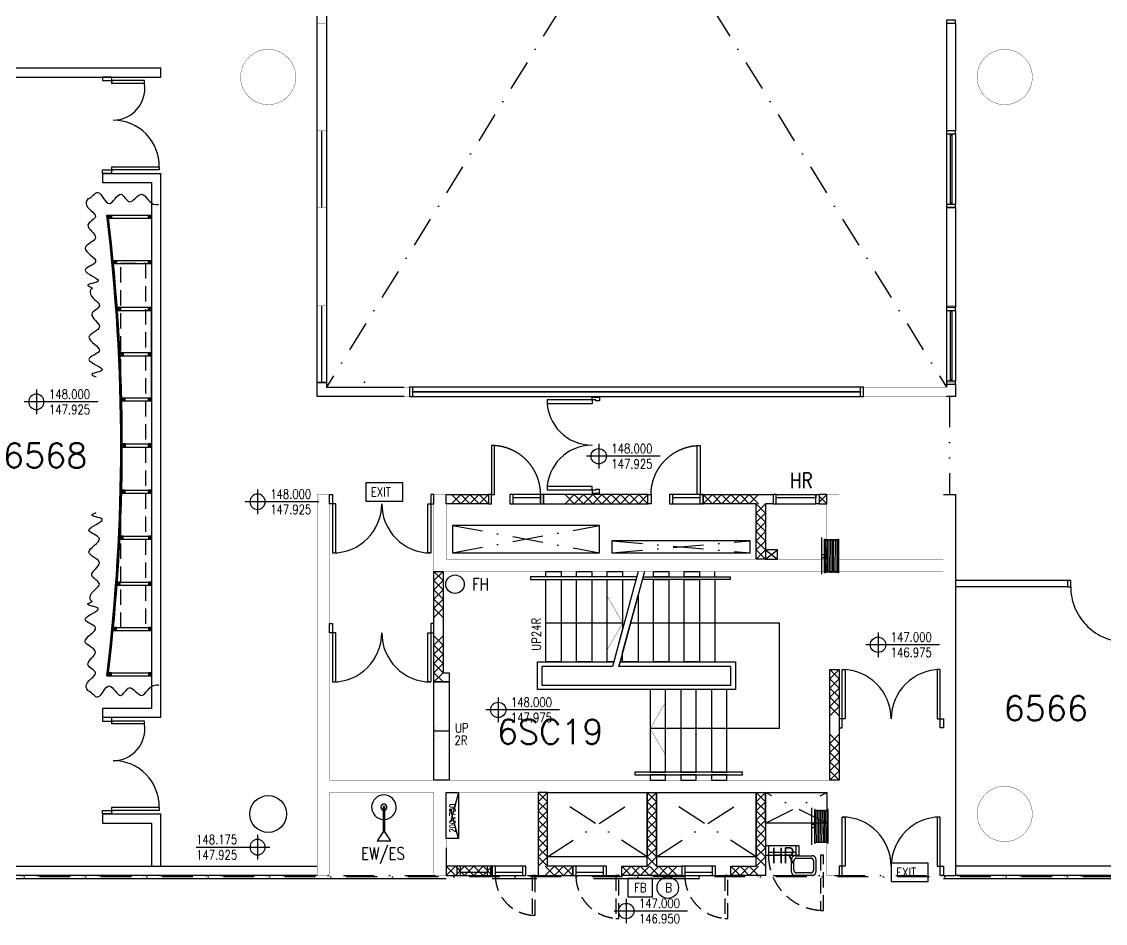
# Model space of a CAD drawing. Header units: millimetres. Extents: x -68474 to 336700, y -113450 to 53663.
# Drawn here: x 169983 to 187639, y -18980 to -4299 of the extents above; entities that cross this region are included whole.
import ezdxf

# ---------------------------------------------------------------- set-up
doc = ezdxf.new("R2010")
doc.units = ezdxf.units.MM
doc.header["$LTSCALE"] = 1000
for name, pattern in [('S3148a$0$DASHDOT', [1, 0.5, -0.25, 0, -0.25]), ('S3148a$0$DIVIDE', [1.25, 0.5, -0.25, 0, -0.25, 0, -0.25]), ('S3148a$0$HIDDEN', [0.375, 0.25, -0.125]), ('s5147a$0$DASHDOT', [1, 0.5, -0.25, 0, -0.25])]:
    doc.linetypes.add(name, pattern=pattern)
for name, color, linetype in [('S3148a$0$-3', 7, 'Continuous'), ('S3148a$0$-4', 7, 'Continuous'), ('S3148a$0$-5', 7, 'Continuous'), ('S3148a$0$-6', 7, 'Continuous'), ('S3148a$0$-8', 1, 'Continuous'), ('S3148a$0$11', 14, 'Continuous'), ('S3148a$0$20', 7, 'Continuous'), ('S3148a$0$22', 7, 'Continuous'), ('S3148a$0$23', 7, 'Continuous'), ('S3148a$0$25', 7, 'Continuous'), ('S3148a$0$30', 14, 'Continuous'), ('S3148a$0$35', 7, 'Continuous'), ('S3148a$0$49', 7, 'Continuous'), ('S3148a$0$56', 7, 'Continuous'), ('S3148a$0$6', 7, 'Continuous'), ('S3148a$0$7', 7, 'Continuous'), ('S3148a$0$cur3', 3, 'Continuous'), ('S3148a$0$D-DOOR', 7, 'Continuous'), ('S3148a$0$L3', 3, 'Continuous'), ('S3148a$0$ROOM-NO', 4, 'Continuous'), ('s5147a$0$25', 7, 'Continuous'), ('s5147a$0$9', 7, 'Continuous')]:
    doc.layers.add(name, color=color, linetype=linetype)
doc.styles.add('S3148a$0$STANDARD', font='SIMPLEX')

# ---------------------------------------------------------------- blocks, each defined once
blk = doc.blocks.new('S3148a$0$ARROW')
at = {"layer": 'S3148a$0$7', "color": 3, "linetype": 'Continuous', "const_width": 0.005}
blk.add_lwpolyline([(-0.433, 0.25), (0, 0), (0.433, 0.25)], dxfattribs=at)
blk = doc.blocks.new('S3148a$0$D1700B')
at = {"layer": 'S3148a$0$30', "color": 14, "linetype": 'Continuous'}
for points in [[(0, 0), (0.05, 0), (0.05, 0.95), (0.1, 0.95), (0.1, 0.15), (0, 0.15), (0, 0)], [(1.7, 0), (1.65, 0), (1.65, 0.95), (1.6, 0.95), (1.6, 0.15), (1.7, 0.15), (1.7, 0)]]:
    blk.add_lwpolyline(points, dxfattribs=at)
for centre, start, end in [((0.05, 0.15), 0, 90), ((1.650003, 0.15), 90, 180)]:
    blk.add_arc(centre, 0.800001, start, end, dxfattribs=at)
blk = doc.blocks.new('S3148a$0$CHAT15')
at = {"layer": 'S3148a$0$22', "color": 14, "linetype": 'Continuous'}
for points in [[(0, 0), (0.15, 0.15), (0.3, 0), (0.45, 0.15), (0.6, 0), (0.75, 0.15)], [(0, 0.15), (0.15, 0), (0.3, 0.15), (0.45, 0), (0.6, 0.15), (0.75, 0)]]:
    blk.add_lwpolyline(points, dxfattribs=at)
blk = doc.blocks.new('S3148a$0$HR')
at = {"layer": 'S3148a$0$56', "color": 1, "linetype": 'S3148a$0$HIDDEN'}
for p, q in [((-0.3, 0), (0.3, 0)), ((0.249, -0.0595), (-0.2491, -0.0671)), ((0.249, -0.0863), (-0.2491, -0.0939)), ((0.249, -0.1131), (-0.2491, -0.1207)), ((0.249, -0.1399), (-0.2491, -0.1475)), ((0.249, -0.1667), (-0.2491, -0.1743)), ((-0.2491, -0.201), (0.249, -0.1934)), ((0.249, -0.2202), (-0.2491, -0.2278)), ((0.249, -0.247), (-0.2491, -0.2546))]:
    blk.add_line(p, q, dxfattribs=at)
for points in [[(-0.275, -0.0575), (-0.275, -0.045), (0.275, -0.045), (0.275, -0.0575)], [(0.02, -0.0001), (0.02, -0.045), (-0.03, -0.045), (-0.03, -0.0001)], [(0.275, -0.2575), (0.275, -0.27), (-0.275, -0.27), (-0.275, -0.2575)]]:
    blk.add_lwpolyline(points, close=True, dxfattribs=at)
for centre, start, end in [((-0.2491, -0.08055), 89.999978, 269.999972), ((-0.2491, -0.107336), 89.999978, 269.999972), ((-0.2491, -0.134122), 89.999978, 269.999972), ((-0.2491, -0.160907), 89.999978, 269.999972), ((-0.2491, -0.187693), 89.999978, 269.999972), ((0.249, -0.07295), 270.000028, 90.000022), ((0.249, -0.099736), 270.000028, 90.000022), ((0.249, -0.126522), 270.000028, 90.000022), ((0.249, -0.153307), 270.000028, 90.000022), ((0.249, -0.180093), 270.000028, 90.000022), ((-0.2491, -0.214479), 89.999978, 269.999972), ((-0.2491, -0.241265), 89.999978, 269.999972), ((0.249, -0.206879), 270.000028, 90.000022), ((0.249, -0.233665), 270.000028, 90.000022)]:
    blk.add_arc(centre, 0.013393, start, end, dxfattribs=at)
blk = doc.blocks.new('S3148a$0$CSINK')
at = {"layer": 'S3148a$0$49', "linetype": 'S3148a$0$HIDDEN'}
for p, q in [((0, 0.075), (0, 0.325)), ((0.05, 0.1063), (0.05, 0.2938)), ((0.075, 0.4), (0.425, 0.4)), ((0.11, 0.35), (0.39, 0.35)), ((0.45, 0.2938), (0.45, 0.1063)), ((0.5, 0.325), (0.5, 0.075)), ((0.425, 0), (0.075, 0)), ((0.39, 0.05), (0.11, 0.05))]:
    blk.add_line(p, q, dxfattribs=at)
for points in [[(0.11, 0.350001, 0.03065), (0.102177, 0.34952, 0.030839), (0.094471, 0.348085, 0.030964), (0.08706, 0.345726, 0.031496), (0.08, 0.342465, 0.031724), (0.0735, 0.338394, 0.032492), (0.067574, 0.333526, 0.032773), (0.06242, 0.328016, 0.033593), (0.058039, 0.321876, 0.033855), (0.054579, 0.315297, 0.034491), (0.052045, 0.30831, 0.03465), (0.050517, 0.301101, 0.034891), (0.05, 0.293751)], [(0.450002, 0.293751, 0.034891), (0.449485, 0.301101, 0.03465), (0.447957, 0.30831, 0.034491), (0.445423, 0.315297, 0.033855), (0.441963, 0.321876, 0.033593), (0.437582, 0.328016, 0.032773), (0.432428, 0.333526, 0.032492), (0.426502, 0.338394, 0.031724), (0.420002, 0.342465, 0.031496), (0.412942, 0.345726, 0.030964), (0.405531, 0.348085, 0.030839), (0.397825, 0.34952, 0.03065), (0.390002, 0.350001)], [(0.05, 0.10625, 0.034891), (0.050517, 0.0989, 0.03465), (0.052045, 0.091692, 0.034491), (0.054579, 0.084705, 0.033855), (0.058039, 0.078125, 0.033593), (0.06242, 0.071985, 0.032773), (0.067574, 0.066476, 0.032492), (0.0735, 0.061608, 0.031724), (0.08, 0.057536, 0.031496), (0.08706, 0.054276, 0.030964), (0.094471, 0.051917, 0.030839), (0.102177, 0.050482, 0.03065), (0.11, 0.05)], [(0.390002, 0.05, 0.03065), (0.397825, 0.050482, 0.030839), (0.405531, 0.051917, 0.030964), (0.412942, 0.054276, 0.031496), (0.420002, 0.057536, 0.031724), (0.426502, 0.061608, 0.032492), (0.432428, 0.066476, 0.032773), (0.437582, 0.071985, 0.033593), (0.441963, 0.078125, 0.033855), (0.445423, 0.084705, 0.034491), (0.447957, 0.091692, 0.03465), (0.449485, 0.0989, 0.034891), (0.450002, 0.10625)]]:
    blk.add_lwpolyline(points, format="xyb", dxfattribs=at)
for centre, start, end in [((0.075, 0.325001), 90, 180), ((0.425002, 0.325001), 0, 90), ((0.075, 0.075), 180, 270), ((0.425002, 0.075), 270, 0)]:
    blk.add_arc(centre, 0.075, start, end, dxfattribs=at)
blk = doc.blocks.new('S3148a$0$LEVEL')
at = {"layer": 'S3148a$0$35', "color": 2, "linetype": 'Continuous'}
for p, q in [((0, 0.2), (0, -0.2)), ((1, 0), (-0.2, 0))]:
    blk.add_line(p, q, dxfattribs=at)
blk.add_circle((0, 0), 0.125, dxfattribs=at)
at = {"layer": 'S3148a$0$35', "color": 2, "linetype": 'Continuous', "style": 'S3148a$0$STANDARD', "width": 0.8}
for tag, p in [('TAG2', (0.2063, 0.05)), ('TAG1', (0.2063, -0.2))]:
    blk.add_attdef(tag, p, '', height=0.15, dxfattribs=at)
blk = doc.blocks.new('S3148a$0$AP')
at = {"layer": 'S3148a$0$30', "color": 14, "linetype": 'Continuous'}
blk.add_line((0.05, 0.05), (0.5, 0.05), dxfattribs=at)
for points in [[(0, 0), (0.55, 0), (0.55, 0.15), (0, 0.15)], [(0.05, 0), (0.5, 0), (0.5, 0.15), (0.05, 0.15)]]:
    blk.add_lwpolyline(points, close=True, dxfattribs=at)
blk = doc.blocks.new('S3148a$0$H1200')
at = {"layer": 'S3148a$0$22', "color": 14, "linetype": 'Continuous'}
for points in [[(0, 0), (0.15, 0.15), (0.3, 0), (0.45, 0.15), (0.6, 0), (0.75, 0.15), (0.9, 0), (1.05, 0.15), (1.2, 0)], [(0, 0.15), (0.15, 0), (0.3, 0.15), (0.45, 0), (0.6, 0.15), (0.75, 0), (0.9, 0.15), (1.05, 0), (1.2, 0.15)]]:
    blk.add_lwpolyline(points, dxfattribs=at)
blk = doc.blocks.new('S3148a$0$H900')
at = {"layer": 'S3148a$0$22', "color": 1, "linetype": 'Continuous'}
for points in [[(0, 0), (0.15, 0.15), (0.3, 0), (0.45, 0.15), (0.6, 0), (0.75, 0.15), (0.9, 0)], [(0, 0.15), (0.15, 0), (0.3, 0.15), (0.45, 0), (0.6, 0.15), (0.75, 0), (0.9, 0.15)]]:
    blk.add_lwpolyline(points, dxfattribs=at)
blk = doc.blocks.new('S3148a$0$H750')
at = {"layer": 'S3148a$0$22', "color": 1, "linetype": 'Continuous'}
for points in [[(0, 0.15), (0.15, 0), (0.3, 0.15), (0.45, 0), (0.6, 0.15), (0.75, 0)], [(0, 0), (0.15, 0.15), (0.3, 0), (0.45, 0.15), (0.6, 0), (0.75, 0.15)]]:
    blk.add_lwpolyline(points, dxfattribs=at)
blk = doc.blocks.new('S3148a$0$H450')
at = {"layer": 'S3148a$0$22', "color": 1, "linetype": 'Continuous'}
for points in [[(0, 0.15), (0.15, 0), (0.3, 0.15), (0.45, 0)], [(0, 0), (0.15, 0.15), (0.3, 0), (0.45, 0.15)]]:
    blk.add_lwpolyline(points, dxfattribs=at)
blk = doc.blocks.new('S3148a$0$H600')
at = {"layer": 'S3148a$0$22', "color": 14, "linetype": 'Continuous'}
for points in [[(0, 0), (0.15, 0.15), (0.3, 0), (0.45, 0.15), (0.6, 0)], [(0, 0.15), (0.15, 0), (0.3, 0.15), (0.45, 0), (0.6, 0.15)]]:
    blk.add_lwpolyline(points, dxfattribs=at)
blk = doc.blocks.new('S3148a$0$D900B')
at = {"layer": 'S3148a$0$30', "linetype": 'S3148a$0$HIDDEN'}
for points in [[(0.05, 0.15), (0.1, 0.15), (0.1, 0.95), (0.05, 0.95)], [(0, 0), (0.05, 0), (0.05, 0.15), (0, 0.15)], [(0.85, 0), (0.9, 0), (0.9, 0.15), (0.85, 0.15)]]:
    blk.add_lwpolyline(points, close=True, dxfattribs=at)
blk.add_arc((0.05, 0.15), 0.8, 0, 90, dxfattribs=at)
blk = doc.blocks.new('S3148a$0$H1350')
at = {"layer": 'S3148a$0$22', "color": 1, "linetype": 'Continuous'}
for points in [[(0, 0), (0.15, 0.15), (0.3, 0), (0.45, 0.15), (0.6, 0), (0.75, 0.15), (0.9, 0), (1.05, 0.15), (1.2, 0), (1.35, 0.15)], [(0, 0.15), (0.15, 0), (0.3, 0.15), (0.45, 0), (0.6, 0.15), (0.75, 0), (0.9, 0.15), (1.05, 0), (1.2, 0.15), (1.35, 0)]]:
    blk.add_lwpolyline(points, dxfattribs=at)
blk = doc.blocks.new('S3148a$0$FBB')
at = {"layer": 'S3148a$0$56', "color": 1, "linetype": 'Continuous'}
blk.add_lwpolyline([(0, 0), (0.4, 0), (0.4, 0.3), (0, 0.3)], close=True, dxfattribs=at)
blk.add_circle((0.649901, 0.1497), 0.175, dxfattribs=at)
at = {"layer": 'S3148a$0$56', "color": 1, "linetype": 'Continuous', "style": 'S3148a$0$STANDARD', "width": 0.8}
for s, p in [('FB', (0.1007, 0.0747)), ('B', (0.6102, 0.0747))]:
    blk.add_text(s, height=0.15, dxfattribs=at).set_placement(p)
blk = doc.blocks.new('S3148a$0$EW$ES')
at = {"layer": 'S3148a$0$56', "color": 10, "linetype": 'Continuous'}
blk.add_lwpolyline([(-0.0125, 0), (-0.0125, -0.4), (0.0125, -0.4), (0.0125, 0)], dxfattribs=at)
blk.add_lwpolyline([(-0.0125, -0.4), (-0.1125, -0.55), (0.1125, -0.55), (0.0125, -0.4)], close=True, dxfattribs=at)
for radius, start, end in [(0.2, 273.58332, 266.41668), (0.05, 284.47751, 255.52249), (0.0125, 0, 180)]:
    blk.add_arc((0, 0), radius, start, end, dxfattribs=at)
at = {"layer": 'S3148a$0$56', "color": 10, "linetype": 'Continuous', "style": 'S3148a$0$STANDARD', "width": 0.8}
blk.add_text('EW/ES', height=0.2, dxfattribs=at).set_placement((-0.371, -0.854))
blk = doc.blocks.new('S3148a$0$EXIT')
at = {"layer": 'S3148a$0$56', "color": 1, "linetype": 'Continuous'}
blk.add_lwpolyline([(0, 0), (0.6, 0), (0.6, 0.3), (0, 0.3)], close=True, dxfattribs=at)
at = {"layer": 'S3148a$0$56', "color": 1, "linetype": 'Continuous', "style": 'S3148a$0$STANDARD', "width": 0.8}
blk.add_text('EXIT', height=0.15, dxfattribs=at).set_placement((0.0816, 0.0747))
blk = doc.blocks.new('S3148a$0$D85')
at = {"layer": 'S3148a$0$6', "color": 7, "linetype": 'Continuous'}
for points in [[(-950, 100), (-900, 100), (-900, 1000), (-950, 1000)], [(-950, 100), (-1000, 100), (-1000, 0), (-950, 0)], [(0, 100), (-50, 100), (-50, 0), (0, 0)]]:
    blk.add_lwpolyline(points, close=True, dxfattribs=at)
blk.add_lwpolyline([(-50, 100, 0.047439), (-66, 269, 0.047417), (-114, 432, 0.047376), (-191, 583, 0.047322), (-296, 717, 0.047262), (-424, 829, 0.047206), (-571, 916, 0.04716), (-732, 973, 0.047132), (-900, 999, 0.047132)], format="xyb", dxfattribs=at)
blk = doc.blocks.new('S3148a$0$DR')
at = {"layer": 'S3148a$0$D-DOOR', "linetype": 'Continuous'}
for p, q in [((204165, -6054), (204015, -6054)), ((204015, -6054), (204015, -6113)), ((204015, -6113), (204191, -6113)), ((204165, -6054), (204165, -6113)), ((204165, -6113), (204165, -6158)), ((204676, -6158), (204165, -6158)), ((204699, -6113), (204191, -6113)), ((204699, -6158), (204191, -6158)), ((204015, -7565), (204191, -7565)), ((204015, -7624), (204015, -7565)), ((204165, -7520), (204165, -7624)), ((204941, -7520), (204165, -7520)), ((204941, -7565), (204191, -7565)), ((204165, -7624), (204015, -7624))]:
    blk.add_line(p, q, dxfattribs=at)
at = {"layer": 'S3148a$0$D-DOOR'}
for p, q in [((204699, -6158), (204699, -6113)), ((204941, -7520), (204941, -7565))]:
    blk.add_line(p, q, dxfattribs=at)
for centre, radius, start, end in [((204191, -6242), 514, 270, 9.3831), ((204191, -7506), 750, 358.9457, 90)]:
    blk.add_arc(centre, radius, start, end, dxfattribs=at)

msp = doc.modelspace()

# ---------------------------------------------------------------- linework, layer by layer
for p, q in [((176300.2, -10250), (176300.2, -10400)), ((176350.2, -10250), (176350.2, -10400)), ((176350.2, -10330), (176350.2, -10320))]:
    msp.add_line(p, q)
at = {"linetype": 'Continuous'}
for p, q in [((179277.5, -10458.9), (179277.5, -10413.9)), ((179277.5, -10413.9), (179397.5, -10413.9)), ((179397.5, -10413.9), (179397.5, -10473.9)), ((179277.5, -10458.9), (178542.5, -10458.9)), ((179277.5, -10518.9), (178542.5, -10518.9)), ((179337.5, -10458.9), (179277.5, -10458.9)), ((179277.5, -10458.9), (179277.5, -10518.9)), ((179337.5, -10473.9), (179337.5, -10458.9)), ((179397.5, -10473.9), (179337.5, -10473.9)), ((179277.5, -11868.9), (178542.5, -11868.9)), ((179277.5, -11928.9), (178542.5, -11928.9)), ((179277.5, -11928.9), (179277.5, -11868.9)), ((179337.5, -11928.9), (179277.5, -11928.9)), ((179277.5, -11928.9), (179277.5, -11973.9)), ((179277.5, -11973.9), (179397.5, -11973.9)), ((179397.5, -11913.9), (179337.5, -11913.9)), ((179337.5, -11913.9), (179337.5, -11928.9)), ((179397.5, -11973.9), (179397.5, -11913.9))]:
    msp.add_line(p, q, dxfattribs=at)
at = {"linetype": 'S3148a$0$DIVIDE'}
msp.add_line((185100, -10400), (185100, -12000), dxfattribs=at)
at = {"linetype": 'Continuous'}
for centre, start, end in [((179277.5, -10458.9), 180, 270), ((179277.5, -11928.9), 90, 180)]:
    msp.add_arc(centre, 735, start, end, dxfattribs=at)
msp.add_point((175571.2, -10166.9), dxfattribs=at)
at = {"layer": 'S3148a$0$-3', "linetype": 'Continuous'}
for p, q in [((185000, -12000), (185200, -12000)), ((185200, -12000), (185200, -18200)), ((185000, -18200), (185200, -18200))]:
    msp.add_line(p, q, dxfattribs=at)
at = {"layer": 'S3148a$0$-4', "linetype": 'Continuous'}
for p, q in [((185050, -4325), (185200, -4325)), ((185050, -4325), (185050, -6075)), ((185200, -4325), (185200, -6075)), ((185200, -6075), (185050, -6075)), ((185200, -7325), (185050, -7325)), ((185050, -7325), (185050, -8950)), ((185200, -7325), (185200, -8950)), ((185050, -8950), (185200, -8950)), ((185050, -10200), (185200, -10200)), ((185050, -10200), (185050, -10250)), ((185200, -10200), (185200, -10400)), ((185200, -10400), (185050, -10400)), ((197925, -18050), (185200, -18050)), ((197925, -18200), (185200, -18200))]:
    msp.add_line(p, q, dxfattribs=at)
at = {"layer": 'S3148a$0$-5', "linetype": 'Continuous'}
for p, q in [((185050, -6125), (185050, -7275)), ((185112.5, -6125), (185112.5, -7275)), ((185137.5, -6145), (185112.5, -6145)), ((185137.5, -6125), (185137.5, -7275)), ((185200, -6125), (185200, -7275)), ((185137.5, -7255), (185112.5, -7255)), ((185050, -9000), (185050, -10150)), ((185112.5, -9000), (185112.5, -10150)), ((185137.5, -9000), (185137.5, -10150)), ((185200, -9000), (185200, -10150)), ((185137.5, -9020), (185112.5, -9020)), ((185137.5, -10130), (185112.5, -10130))]:
    msp.add_line(p, q, dxfattribs=at)
for points in [[(185200, -4325), (185200, -4275), (185050, -4275), (185050, -4325)], [(185200, -6125), (185200, -6075), (185050, -6075), (185050, -6125)], [(185200, -7325), (185200, -7275), (185050, -7275), (185050, -7325)], [(185200, -9000), (185200, -8950), (185050, -8950), (185050, -9000)], [(185200, -10200), (185200, -10150), (185050, -10150), (185050, -10200)]]:
    msp.add_lwpolyline(points, close=True, dxfattribs=at)
at = {"layer": 'S3148a$0$-8', "linetype": 'Continuous'}
for p, q in [((187025, -13400), (185200, -13400)), ((187025, -13400), (187025, -13500)), ((187025, -13500), (185200, -13500))]:
    msp.add_line(p, q, dxfattribs=at)
at = {"layer": 'S3148a$0$11', "linetype": 'S3148a$0$DASHDOT'}
for p, q in [((177000.1, -12949.9), (179400.1, -12499.9)), ((177000.1, -12499.9), (179400.1, -12949.9)), ((179600.1, -12949.9), (181850.1, -12749.9)), ((179600.1, -12749.9), (181850.1, -12949.9)), ((182100.1, -12899.9), (182300.1, -13049.9)), ((182100.1, -13049.9), (182300.1, -12899.9)), ((177100.1, -17599.9), (176900.1, -16849.9)), ((177100.1, -16849.9), (176900.1, -17599.9)), ((180175.1, -17899.9), (178550.1, -16849.9)), ((178550.1, -17899.9), (180175.1, -16849.9)), ((181950.1, -17899.9), (180325.1, -16849.9)), ((180325.1, -17899.9), (181950.1, -16849.9)), ((183100.1, -17349.9), (182100.1, -16849.9)), ((182100.1, -17349.9), (183100.1, -16849.9))]:
    msp.add_line(p, q, dxfattribs=at)
at = {"layer": 'S3148a$0$11', "linetype": 'Continuous', "const_width": 5}
msp.add_lwpolyline([(175000, -16649.8), (183300, -16649.8), (183300, -18199.8), (183100, -18199.8), (183100, -16849.8), (176900, -16849.8), (176900, -18199.8), (176700, -18199.8), (176700, -16849.8), (175000, -16849.8), (175000, -18199.8), (174800, -18199.8), (174800, -11999.8), (175000, -11999.8)], close=True, dxfattribs=at)
msp.add_lwpolyline([(185000, -13249.8), (176700.1, -13249.9), (176700.1, -11999.9), (176900.1, -11999.9), (176900.1, -13049.9), (183100.1, -13049.9), (183100.1, -11999.9), (183300.1, -11999.9), (183300, -13049.8), (185000, -13049.8)], dxfattribs=at)
at = {"layer": 'S3148a$0$11', "linetype": 'Continuous'}
for points in [[(176900, -11999.8), (177587.5, -11999.8), (177587.5, -12149.9), (176900, -12149.9)], [(178487.5, -12149.9), (180187.6, -12149.9), (180187.6, -11999.9), (178487.5, -11999.9)], [(182225.1, -11999.9), (182225.1, -12149.9), (182100.1, -12149.9), (182100.1, -13049.9), (181950.1, -13049.9), (181950.1, -12149.9), (181087.6, -12149.9), (181087.6, -11999.9)], [(183100.1, -11999.9), (182975.1, -11999.9), (182975.1, -12149.9), (183100.1, -12149.9)], [(177000.1, -12949.9), (179400.1, -12949.9), (179400.1, -12499.9), (177000.1, -12499.9)], [(179600.1, -12949.9), (181850.1, -12949.9), (181850.1, -12749.9), (179600.1, -12749.9)], [(182100.1, -13049.9), (182300.1, -13049.9), (182300.1, -12899.9), (182100.1, -12899.9)], [(176700.1, -13249.9), (176850.1, -13249.9), (176850.1, -14899.9), (176950.1, -14899.9), (176950.1, -15049.9), (176850.1, -15049.9), (176700.1, -15049.9)], [(183150.1, -14849.9), (183300.1, -14849.9), (183300.1, -16649.9), (183150.1, -16649.9)], [(176900.1, -16849.9), (177100.1, -16849.9), (177100.1, -17599.9), (176900.1, -17599.9)], [(178550.1, -18199.9), (178962.6, -18199.9), (178962.6, -18049.9), (178550.1, -18049.9), (178550.1, -16849.9), (178400.1, -16849.9), (178400.1, -18049.9), (178400.1, -18049.9), (178400.1, -18199.9), (178400.1, -18199.9)], [(178550.1, -16849.9), (180175.1, -16849.9), (180175.1, -17899.9), (178550.1, -17899.9)], [(180737.6, -18199.9), (179762.6, -18199.9), (179762.6, -18049.9), (180175.1, -18049.9), (180175.1, -18049.9), (180175.1, -16849.9), (180325.1, -16849.9), (180325.1, -18049.9), (180737.6, -18049.9)], [(180325.1, -16849.9), (181950.1, -16849.9), (181950.1, -17899.9), (180325.1, -17899.9)], [(181950.1, -18199.9), (181537.6, -18199.9), (181537.6, -18049.9), (181950.1, -18049.9), (181950.1, -16849.9), (182100.1, -16849.9), (182100.1, -18049.9), (182100.1, -18049.9), (182100.1, -18199.9), (182100.1, -18199.9)], [(182100.1, -16849.9), (183100.1, -16849.9), (183100.1, -17349.9), (182100.1, -17349.9)], [(176900.1, -18199.9), (177650.1, -18199.9), (177650.1, -18049.9), (176900.1, -18049.9)]]:
    msp.add_lwpolyline(points, close=True, dxfattribs=at)
at = {"layer": 'S3148a$0$20', "linetype": 'Continuous'}
for p, q in [((174799.7, -10249.9), (174799.7, -10174.9)), ((174799.7, -10174.9), (174950.2, -10174.9)), ((174950.2, -10174.9), (174800, -10174.9)), ((174950.2, -10174.9), (174950.2, -10249.9)), ((174799.7, -10400), (174799.7, -10249.9)), ((176207.8, -10400), (174799.7, -10400)), ((174950.2, -10249.9), (176207.8, -10249.9)), ((161225, -18049.9), (174799.6, -18050)), ((174799.6, -18200), (161225, -18200))]:
    msp.add_line(p, q, dxfattribs=at)
at = {"layer": 'S3148a$0$20', "linetype": 'Continuous', "const_width": 5}
for points in [[(174800, -6074.9), (174950, -6074.9), (174950, -4324.9), (174800, -4324.9)], [(185050.4, -6074.9), (185200.4, -6074.9), (185200.4, -4324.9), (185050.4, -4324.9)], [(174800.2, -8924.9), (174950.2, -8924.9), (174950, -7324.9), (174800, -7324.9)], [(185050, -8924.9), (185200, -8924.9), (185200.4, -7324.9), (185050.4, -7324.9)], [(176300.2, -10400), (174799.7, -10400), (174799.7, -10249.9), (174799.7, -10174.9), (174950.2, -10174.9), (174950.2, -10249.9), (176300.2, -10249.9)], [(183700, -10400), (185200.5, -10400), (185200.5, -10249.9), (185200.5, -10174.9), (185050, -10174.9), (185050, -10249.9), (183700, -10249.9)]]:
    msp.add_lwpolyline(points, close=True, dxfattribs=at)
msp.add_lwpolyline([(185000.1, -13049.8), (185000.1, -11999.9), (185200.1, -11999.9), (185200.1, -18050.1), (198775, -18050.1), (198775, -18199.9), (185000.1, -18199.9), (185000.1, -13249.8)], dxfattribs=at)
at = {"layer": 'S3148a$0$22'}
for p, q in [((168799.7, -5050), (172248.5, -5050)), ((172248.5, -5200), (172248.5, -5050)), ((162450, -5200), (172248.5, -5200)), ((171298.5, -6769.4), (171298.5, -6919.4)), ((171298.5, -6769.4), (172248.5, -6769.4)), ((172248.5, -15630), (172248.5, -6769.4)), ((171298.5, -6919.4), (172098.5, -6919.4)), ((172098.5, -6919.4), (172098.5, -15480)), ((171298.5, -15480), (171298.5, -15630)), ((172098.5, -15480), (171298.5, -15480)), ((172248.5, -15630), (171298.5, -15630)), ((171298.5, -17200), (171298.5, -17350)), ((171298.5, -17200), (172248.5, -17200)), ((172248.5, -18050), (172248.5, -17200)), ((172248.5, -17350), (172248.5, -17200)), ((171298.5, -17350), (172098.5, -17350)), ((172098.5, -17350), (172098.5, -18050))]:
    msp.add_line(p, q, dxfattribs=at)
at = {"layer": 'S3148a$0$22', "linetype": 'Continuous'}
for p, q in [((182975.1, -12124.9), (183100.1, -11999.9)), ((183100.1, -12149.9), (182975.1, -12024.9))]:
    msp.add_line(p, q, dxfattribs=at)
at = {"layer": 'S3148a$0$23', "linetype": 'S3148a$0$DASHDOT'}
for p, q in [((174950.1, 6100.1), (185050, -10249.9)), ((185051.1, 6100.1), (174950.2, -10249.9))]:
    msp.add_line(p, q, dxfattribs=at)
at = {"layer": 'S3148a$0$23', "linetype": 'Continuous'}
for p, q in [((183700, -10250), (176300.2, -10250)), ((176300.2, -10400), (183700, -10400)), ((183650, -10250), (176350.2, -10250)), ((176350.2, -10320), (183650, -10320)), ((183650, -10330), (176350.2, -10330)), ((176350.2, -10400), (183650, -10400)), ((183650, -10400), (183650, -10250)), ((183650, -10320), (183650, -10330)), ((183700, -10400), (183700, -10250))]:
    msp.add_line(p, q, dxfattribs=at)
at = {"layer": 'S3148a$0$25', "linetype": 'Continuous'}
for p, q in [((180025.1, -13249.9), (179609.8, -14799.9)), ((180128.5, -13249.9), (179713.2, -14799.9)), ((181275.1, -13339.9), (181275.1, -13249.9)), ((181275.1, -13379.9), (181275.1, -14724.9)), ((178525.1, -14090), (179775.1, -14089.9)), ((176950.1, -15849.9), (176700.1, -15849.9))]:
    msp.add_line(p, q, dxfattribs=at)
for points in [[(180001, -13339.9), (178275.1, -13339.9), (178275.1, -13379.9), (179990.3, -13379.9)], [(180104.4, -13339.9), (181525.1, -13339.9), (181525.1, -13379.9), (180093.7, -13379.9)], [(179903.4, -14089.9), (182325, -14089.7), (182325, -15809.6), (180225.1, -15810)]]:
    msp.add_lwpolyline(points, dxfattribs=at)
for points in [[(178525.1, -13249.9), (178775.1, -13249.9), (178775.1, -13339.9), (178525.1, -13339.9)], [(178525.1, -13379.9), (178775.1, -13379.9), (178775.1, -14724.9), (178525.1, -14724.9)], [(179025.1, -13249.9), (179275.1, -13249.9), (179275.1, -13339.9), (179025.1, -13339.9)], [(179025.1, -13379.9), (179275.1, -13379.9), (179275.1, -14724.9), (179025.1, -14724.9)], [(179525.1, -13249.9), (179775.1, -13249.9), (179775.1, -13339.9), (179525.1, -13339.9)], [(179525.1, -14724.9), (179525.1, -13379.9), (179775.1, -13379.9), (179775.1, -14183), (179629.9, -14724.9)], [(180275.1, -13249.9), (180525.1, -13249.9), (180525.1, -13339.9), (180275.1, -13339.9)], [(180275.1, -13379.9), (180525.1, -13379.9), (180525.1, -14724.9), (180275.1, -14724.9)], [(180775.1, -13249.9), (181025.1, -13249.9), (181025.1, -13339.9), (180775.1, -13339.9)], [(180775.1, -13379.9), (181025.1, -13379.9), (181025.1, -14724.9), (180775.1, -14724.9)], [(180025.1, -13635.8), (180025.1, -14724.9), (179775.1, -14724.9), (179775.1, -14568.9)], [(179609.8, -14799.9), (178460.1, -14799.9), (178460.1, -15099.9), (181540.1, -15099.9), (181540.1, -14799.9), (179713.2, -14799.9), (179733.3, -14724.9), (181615.1, -14724.9), (181615.1, -15174.9), (178385.1, -15174.9), (178385.1, -14724.9), (179629.9, -14724.9)], [(176700.1, -15049.9), (176950.1, -15049.9), (176950.1, -16649.9), (176700.1, -16649.9)], [(180225.1, -16519.9), (180475.1, -16519.9), (180475.1, -15174.9), (180225.1, -15174.9)], [(180725.1, -16519.9), (180975.1, -16519.9), (180975.1, -15174.9), (180725.1, -15174.9)], [(181225.1, -16519.9), (181475.1, -16519.9), (181475.1, -15174.9), (181225.1, -15174.9)], [(179975.1, -16559.9), (181725.1, -16559.9), (181725.1, -16519.9), (179975.1, -16519.9)], [(180225.1, -16649.9), (180475.1, -16649.9), (180475.1, -16559.9), (180225.1, -16559.9)], [(180725.1, -16649.9), (180975.1, -16649.9), (180975.1, -16559.9), (180725.1, -16559.9)], [(181225.1, -16649.9), (181475.1, -16649.9), (181475.1, -16559.9), (181225.1, -16559.9)]]:
    msp.add_lwpolyline(points, close=True, dxfattribs=at)
at = {"layer": 'S3148a$0$30'}
for p, q in [((174875, -7324.9), (174875, -6074.9)), ((174875.1, -10174.9), (174875.2, -8924.9))]:
    msp.add_line(p, q, dxfattribs=at)
at = {"layer": 'S3148a$0$30', "linetype": 'Continuous'}
msp.add_line((176900.1, -17749.9), (176900.1, -18199.9), dxfattribs=at)
msp.add_lwpolyline([(174800, -3074.9), (174950.2, -3074.9), (174950.2, -10174.9), (174800, -10174.9)], close=True, dxfattribs=at)
msp.add_lwpolyline([(174800, -3074.9), (174950.2, -3074.9), (174950.2, -10174.9), (174800, -10174.9)], close=True, dxfattribs=at)
at = {"layer": 'S3148a$0$30', "linetype": 'S3148a$0$HIDDEN'}
for points in [[(183050.1, -17869.9), (183000.1, -17869.9), (183000.1, -18769.9), (183050.1, -18769.9)], [(178350.1, -18849.9), (178350.1, -18199.9), (178300.1, -18199.9), (178300.1, -18849.9)], [(179712.6, -18899.9), (179712.6, -18199.9), (179662.6, -18199.9), (179662.6, -18899.9)], [(181487.6, -18899.9), (181487.6, -18199.9), (181437.6, -18199.9), (181437.6, -18899.9)]]:
    msp.add_lwpolyline(points, close=True, dxfattribs=at)
for centre, radius in [((183050.1, -17869.9), 900), ((178350.1, -18199.9), 650), ((179712.6, -18199.9), 700), ((181487.6, -18199.9), 700)]:
    msp.add_arc(centre, radius, 180, 270, dxfattribs=at)
at = {"layer": 'S3148a$0$35', "linetype": 'Continuous'}
for p, q in [((170222.2, -10289.3), (170222.2, -10689.3)), ((171222.2, -10489.3), (170022.2, -10489.3)), ((173826.2, -11916.3), (173826.2, -12316.3)), ((174826.2, -12116.3), (173626.2, -12116.3))]:
    msp.add_line(p, q, dxfattribs=at)
at = {"layer": 'S3148a$0$35', "linetype": 'Continuous', "extrusion": (0, 0, -1)}
for centre in [(170222.2, -10489.3), (173826.2, -12116.3)]:
    msp.add_ellipse(centre, major_axis=(88.4, 88.4), ratio=1, dxfattribs=at)
at = {"layer": 'S3148a$0$56', "linetype": 'Continuous'}
for p, q in [((175592.3, -11806.4), (175592.3, -12106.4)), ((176192.3, -11806.4), (175592.3, -11806.4)), ((176192.3, -12106.4), (176192.3, -11806.4)), ((175592.3, -12106.4), (176192.3, -12106.4)), ((182275.1, -12149.9), (182925.1, -12149.9))]:
    msp.add_line(p, q, dxfattribs=at)
for points in [[(182225.1, -12149.9), (182275.1, -12149.9), (182275.1, -11999.9), (182225.1, -11999.9)], [(182275.1, -11999.9), (182925.1, -11999.9), (182925.1, -12049.9), (182275.1, -12049.9)], [(182975.1, -12149.9), (182925.1, -12149.9), (182925.1, -11999.9), (182975.1, -11999.9)]]:
    msp.add_lwpolyline(points, close=True, dxfattribs=at)
msp.add_circle((177043.6, -13458.5), 150, dxfattribs=at)
at = {"layer": 'S3148a$0$6', "linetype": 'Continuous', "const_width": 5}
for points in [[(174450, -5200, 1), (173550, -5200, 1)], [(174450, -5200, 1), (173550, -5200, 1)], [(186450, -5200, 1), (185550, -5200, 1)], [(186450, -17200, 1), (185550, -17200, 1)]]:
    msp.add_lwpolyline(points, format="xyb", close=True, dxfattribs=at)
at = {"layer": 'S3148a$0$6'}
msp.add_circle((174000, -17200), 300, dxfattribs=at)
at = {"layer": 'S3148a$0$cur3'}
for points, knots in [([(171068.4, -7179.3), (171047.8, -7196.8), (170983.3, -7324.3), (171317.6, -7464.2), (170936.8, -7610.7), (171336.5, -7831.4), (170838.1, -7979.2), (171363.1, -8212.6), (170822.9, -8345.2), (171432.6, -8531.7), (170984.6, -8575.6), (171100.5, -8619.2), (171132.3, -8631.2)], [1392.5925594, 1392.5925594, 1392.5925594, 1392.5925594, 1485.884214, 1799.5383734, 2041.8541428, 2350.7843815, 2663.931735, 3024.1170025, 3309.663456, 3665.3152487, 3918.4754058, 4014.2408851, 4014.2408851, 4014.2408851, 4014.2408851]), ([(171068.4, -7179.3), (171122.8, -7174.6), (171232.2, -6950.3), (171404.7, -7422.5), (171591.9, -6975), (171738.4, -7355.8), (171959.1, -6956), (172059.2, -7293.8), (172211.2, -7275.4), (172220.1, -7271)], [895.4534846, 895.4534846, 895.4534846, 895.4534846, 1172.893539, 1485.884214, 1799.5383734, 2041.8541428, 2350.7843815, 2663.931735, 2707.5237283, 2707.5237283, 2707.5237283, 2707.5237283]), ([(171132.3, -8631.2), (171111.8, -8648.8), (171047.2, -8776.3), (171381.5, -8916.2), (171000.7, -9062.6), (171400.5, -9283.3), (170902.1, -9431.1), (171427, -9664.5), (170886.8, -9797.1), (171496.6, -9983.6), (171048.5, -10027.5), (171164.4, -10071.2), (171196.3, -10083.1)], [1392.5925594, 1392.5925594, 1392.5925594, 1392.5925594, 1485.884214, 1799.5383734, 2041.8541428, 2350.7843815, 2663.931735, 3024.1170025, 3309.663456, 3665.3152487, 3918.4754058, 4014.2408851, 4014.2408851, 4014.2408851, 4014.2408851]), ([(171132.3, -13744.2), (171111.8, -13726.6), (171047.2, -13599.1), (171381.5, -13459.2), (171000.7, -13312.8), (171400.5, -13092), (170902.1, -12944.3), (171427, -12710.9), (170886.8, -12578.3), (171496.6, -12391.8), (171048.5, -12347.8), (171164.4, -12304.2), (171196.3, -12292.2)], [1392.5925594, 1392.5925594, 1392.5925594, 1392.5925594, 1485.884214, 1799.5383734, 2041.8541428, 2350.7843815, 2663.931735, 3024.1170025, 3309.663456, 3665.3152487, 3918.4754058, 4014.2408851, 4014.2408851, 4014.2408851, 4014.2408851]), ([(171068.4, -15196.1), (171047.8, -15178.6), (170983.3, -15051), (171317.6, -14911.1), (170936.8, -14764.7), (171336.5, -14544), (170838.1, -14396.2), (171363.1, -14162.8), (170822.9, -14030.2), (171432.6, -13843.7), (170984.6, -13799.8), (171100.5, -13756.1), (171132.3, -13744.2)], [1392.5925594, 1392.5925594, 1392.5925594, 1392.5925594, 1485.884214, 1799.5383734, 2041.8541428, 2350.7843815, 2663.931735, 3024.1170025, 3309.663456, 3665.3152487, 3918.4754058, 4014.2408851, 4014.2408851, 4014.2408851, 4014.2408851]), ([(171068.4, -15196.1), (171122.8, -15200.8), (171232.2, -15425.1), (171404.7, -14952.9), (171591.9, -15400.4), (171738.4, -15019.6), (171959.1, -15419.3), (172059.2, -15081.6), (172211.2, -15099.9), (172220.1, -15104.4)], [895.4534846, 895.4534846, 895.4534846, 895.4534846, 1172.893539, 1485.884214, 1799.5383734, 2041.8541428, 2350.7843815, 2663.931735, 2707.5237283, 2707.5237283, 2707.5237283, 2707.5237283])]:
    msp.add_open_spline(points, degree=3, knots=knots, dxfattribs=at)
at = {"layer": 'S3148a$0$L3'}
for p, q in [((171368.5, -7449.4), (172098.5, -7449.4)), ((171392.8, -7499.4), (172098.5, -7499.4)), ((171398.9, -7449.4), (171448.9, -7499.4)), ((171448.9, -7449.4), (171398.9, -7499.4)), ((172048.5, -7449.4), (172098.5, -7499.4)), ((172098.5, -7449.4), (172048.5, -7499.4)), ((171479.3, -8186.9), (171529.3, -8236.9)), ((171529.3, -8186.9), (171479.3, -8236.9)), ((171479.3, -8236.9), (172098.5, -8236.9)), ((171505.1, -8186.9), (172098.5, -8186.9)), ((172048.5, -8186.9), (172098.5, -8236.9)), ((172098.5, -8186.9), (172048.5, -8236.9)), ((171540, -8950), (172098.5, -8950)), ((171543.7, -8950), (171593.7, -9000)), ((171593.7, -8950), (171543.7, -9000)), ((171543.7, -9000), (172098.5, -9000)), ((172048.5, -8950), (172098.5, -9000)), ((172098.5, -8950), (172048.5, -9000)), ((172098.5, -10425), (172098.5, -9000)), ((171587.7, -9687.5), (171637.7, -9737.5)), ((171637.7, -9687.5), (171587.7, -9737.5)), ((171613.5, -9687.5), (172098.5, -9687.5)), ((172048.5, -9687.5), (172098.5, -9737.5)), ((172098.5, -9687.5), (172048.5, -9737.5)), ((171587.7, -9737.5), (172098.5, -9737.5)), ((171612.8, -10425), (171662.8, -10475)), ((171662.8, -10425), (171612.8, -10475)), ((171614, -10475), (172098.5, -10475)), ((171638.6, -10425), (172098.5, -10425)), ((172048.5, -10425), (172098.5, -10475)), ((172098.5, -10425), (172048.5, -10475)), ((171622.5, -11174.7), (172098.5, -11174.7)), ((171622.5, -11224.7), (171672.5, -11174.7)), ((171672.5, -11224.7), (171622.5, -11174.7)), ((171648.4, -11224.7), (172098.5, -11224.7)), ((172048.5, -11224.7), (172098.5, -11174.7)), ((172098.5, -11224.7), (172048.5, -11174.7)), ((172048.5, -11175), (172098.5, -11225)), ((172098.5, -11175), (172048.5, -11225)), ((171612.8, -11975), (172098.5, -11975)), ((171613.4, -11975), (171663.4, -11925)), ((171663.4, -11975), (171613.4, -11925)), ((171613.4, -11925), (171663.4, -11975)), ((171663.4, -11925), (171613.4, -11975)), ((171614, -11925), (172098.5, -11925)), ((171639.2, -11925), (172098.5, -11925)), ((171639.2, -11975), (172098.5, -11975)), ((172048.5, -11975), (172098.5, -11925)), ((172098.5, -11975), (172048.5, -11925)), ((172048.5, -11925), (172098.5, -11975)), ((172098.5, -11925), (172048.5, -11975)), ((171579.8, -12675), (172098.5, -12675)), ((171585.9, -12725), (171635.9, -12675)), ((171635.9, -12725), (171585.9, -12675)), ((172048.5, -12725), (172098.5, -12675)), ((172098.5, -12725), (172048.5, -12675)), ((171611.7, -12725), (172098.5, -12725)), ((171540, -13475), (171590, -13425)), ((171590, -13475), (171540, -13425)), ((171541.8, -13425), (172098.5, -13425)), ((171565.8, -13475), (172098.5, -13475)), ((172048.5, -13475), (172098.5, -13425)), ((172098.5, -13475), (172048.5, -13425)), ((172098.5, -13475), (172098.5, -14900)), ((171479.3, -14162.5), (172098.5, -14162.5)), ((171479.3, -14212.5), (171529.3, -14162.5)), ((171529.3, -14212.5), (171479.3, -14162.5)), ((171505.1, -14212.5), (172098.5, -14212.5)), ((172048.5, -14212.5), (172098.5, -14162.5)), ((172098.5, -14212.5), (172048.5, -14162.5)), ((171368.5, -14950), (172098.5, -14950)), ((171398.8, -14900), (172098.5, -14900)), ((171398.9, -14950), (171448.9, -14900)), ((171448.9, -14950), (171398.9, -14900)), ((172048.5, -14950), (172098.5, -14900)), ((172098.5, -14950), (172048.5, -14900))]:
    msp.add_line(p, q, dxfattribs=at)
for points in [[(171398.9, -7449.4), (171448.9, -7449.4), (171448.9, -7499.4), (171398.9, -7499.4)], [(172048.5, -7449.4), (172098.5, -7449.4), (172098.5, -7499.4), (172048.5, -7499.4)], [(171479.3, -8186.9), (171529.3, -8186.9), (171529.3, -8236.9), (171479.3, -8236.9)], [(172048.5, -8186.9), (172098.5, -8186.9), (172098.5, -8236.9), (172048.5, -8236.9)], [(171543.7, -8950), (171593.7, -8950), (171593.7, -9000), (171543.7, -9000)], [(172048.5, -8950), (172098.5, -8950), (172098.5, -9000), (172048.5, -9000)], [(171587.7, -9687.5), (171637.7, -9687.5), (171637.7, -9737.5), (171587.7, -9737.5)], [(172048.5, -9687.5), (172098.5, -9687.5), (172098.5, -9737.5), (172048.5, -9737.5)], [(171612.8, -10425), (171662.8, -10425), (171662.8, -10475), (171612.8, -10475)], [(172048.5, -10425), (172098.5, -10425), (172098.5, -10475), (172048.5, -10475)], [(171622.5, -11224.7), (171672.5, -11224.7), (171672.5, -11174.7), (171622.5, -11174.7)], [(172048.5, -11224.7), (172098.5, -11224.7), (172098.5, -11174.7), (172048.5, -11174.7)], [(172048.5, -11175), (172098.5, -11175), (172098.5, -11225), (172048.5, -11225)], [(171613.4, -11975), (171663.4, -11975), (171663.4, -11925), (171613.4, -11925)], [(171613.4, -11925), (171663.4, -11925), (171663.4, -11975), (171613.4, -11975)], [(172048.5, -11975), (172098.5, -11975), (172098.5, -11925), (172048.5, -11925)], [(172048.5, -11925), (172098.5, -11925), (172098.5, -11975), (172048.5, -11975)], [(171585.9, -12725), (171635.9, -12725), (171635.9, -12675), (171585.9, -12675)], [(172048.5, -12725), (172098.5, -12725), (172098.5, -12675), (172048.5, -12675)], [(171540, -13475), (171590, -13475), (171590, -13425), (171540, -13425)], [(172048.5, -13475), (172098.5, -13475), (172098.5, -13425), (172048.5, -13425)], [(171479.3, -14212.5), (171529.3, -14212.5), (171529.3, -14162.5), (171479.3, -14162.5)], [(172048.5, -14212.5), (172098.5, -14212.5), (172098.5, -14162.5), (172048.5, -14162.5)], [(171398.9, -14950), (171448.9, -14950), (171448.9, -14900), (171398.9, -14900)], [(172048.5, -14950), (172098.5, -14950), (172098.5, -14900), (172048.5, -14900)]]:
    msp.add_lwpolyline(points, close=True, dxfattribs=at)
at = {"layer": 'S3148a$0$L3', "linetype": 'S3148a$0$HIDDEN'}
msp.add_lwpolyline([(171598.5, -8229.7), (171998.5, -8229.7), (171998.5, -14169.7), (171598.5, -14169.7)], close=True, dxfattribs=at)
at = {"layer": 'S3148a$0$L3'}
for radius, start, end in [(30684.9, 352.97978, 7.01909), (30696.9, 352.98254, 7.01633), (30708.9, 352.9853, 7.01357)]:
    msp.add_arc((140913.6, -11199.7), radius, start, end, dxfattribs=at)
at = {"layer": 's5147a$0$25', "color": 10, "linetype": 'Continuous'}
for p, q in [((158200, -18250), (176900.1, -18249.9)), ((177650.1, -18249.9), (178375.1, -18249.9)), ((179300.1, -18249.9), (181025.1, -18249.9)), ((185000.1, -18249.9), (198550, -18250))]:
    msp.add_line(p, q, dxfattribs=at)
at = {"layer": 's5147a$0$9', "color": 1, "linetype": 's5147a$0$DASHDOT'}
msp.add_lwpolyline([(161200, -18049.9), (161225, -18049.9), (161225, -18199.9), (198775, -18199.9), (198775, -18224.9), (161200, -18224.9)], close=True, dxfattribs=at)

# ---------------------------------------------------------------- block references
at = {"zscale": 1000}
for name, p, xscale, yscale in [('S3148a$0$D900B', (177587.5, -12149.9), 999.9979999999999, 999.9979999999999), ('S3148a$0$H1350', (178837.6, -12149.9), 999.9979999999999, 999.9979999999999), ('S3148a$0$H900', (181087.6, -12149.9), 999.9979999999999, 999.9979999999999), ('S3148a$0$D1700B', (183300.1, -15799.9), 999.9979999999999, 999.9979999999999), ('S3148a$0$EW$ES', (175885, -17089.3), 999.9979999999999, 999.9979999999999), ('S3148a$0$D1700B', (183300.1, -18199.9), 999.9979999999999, 999.9979999999999), ('S3148a$0$AP', (182100.1, -17869.9), 999.9979999999999, 999.9979999999999), ('S3148a$0$CSINK', (182525, -18199.8), 799.9970000000001, 799.9970000000001), ('S3148a$0$EXIT', (184150.1, -18299.9), 999.9979999999999, 999.9979999999999), ('S3148a$0$H750', (176900.1, -18199.9), 999.9979999999999, 999.9979999999999), ('S3148a$0$AP', (177075.1, -18199.9), 999.9979999999999, 999.9979999999999), ('S3148a$0$AP', (177650.1, -18199.9), 999.9979999999999, 999.9979999999999), ('S3148a$0$AP', (178962.6, -18199.9), 999.9979999999999, 999.9979999999999), ('S3148a$0$H900', (179762.6, -18199.9), 999.9979999999999, 999.9979999999999), ('S3148a$0$AP', (180737.6, -18199.9), 999.9979999999999, 999.9979999999999), ('S3148a$0$H450', (181537.6, -18199.9), 999.9979999999999, 999.9979999999999), ('S3148a$0$FBB', (179860.7, -18549.5), 999.9979999999999, 999.9979999999999)]:
    msp.add_blockref(name, p, dxfattribs=dict(at, xscale=xscale, yscale=yscale))
ref = msp.add_blockref('S3148a$0$LEVEL', (179384.8, -11374.8), dxfattribs=dict(xscale=999.9979999999999, yscale=999.9979999999999, zscale=1000))
ref.add_attrib('TAG1', '147.925', (179591.1, -11574.8), dxfattribs={"layer": 'S3148a$0$35', "linetype": 'Continuous', "height": 150, "style": 'S3148a$0$STANDARD', "width": 0.8})
ref.add_attrib('TAG2', '148.000', (179591.1, -11324.8), dxfattribs={"layer": 'S3148a$0$35', "linetype": 'Continuous', "height": 150, "style": 'S3148a$0$STANDARD', "width": 0.8})
for name, p, xscale, yscale, rotation in [('S3148a$0$D900B', (181087.6, -12149.9), 999.9979999999999, -999.9979999999999, 180), ('S3148a$0$D1700B', (176700.1, -11999.9), 999.9979999999999, 999.9979999999999, 180), ('S3148a$0$H600', (177587.5, -11999.8), 999.9979999999999, 999.9979999999999, 180), ('S3148a$0$AP', (178487.5, -11999.9), 999.9979999999999, 999.9979999999999, 180), ('S3148a$0$AP', (181087.6, -11999.9), 999.9979999999999, 999.9979999999999, 180), ('S3148a$0$CHAT15', (181950.1, -12149.9), 999.9979999999999, 999.9979999999999, 270), ('S3148a$0$H900', (182100.1, -13049.9), 999.9979999999999, 999.9979999999999, 90), ('S3148a$0$HR', (183021.2, -12997.5), 999.9979999999999, 999.9979999999999, 90), ('S3148a$0$CHAT15', (176700.1, -13249.9), 999.9979999999999, 999.9979999999999, 270), ('S3148a$0$ARROW', (179775.1, -14089.9), 999.9979999999999, 999.9979999999999, 90), ('S3148a$0$D1700B', (176700.1, -14099.9), 999.9979999999999, 999.9979999999999, 180), ('S3148a$0$CHAT15', (176850.1, -15049.9), 999.9979999999999, 999.9979999999999, 90), ('S3148a$0$CHAT15', (183150.1, -14849.9), 999.9979999999999, 999.9979999999999, 270), ('S3148a$0$ARROW', (180225.1, -15810), 999.9979999999999, 999.9979999999999, 270), ('S3148a$0$ARROW', (176700.1, -15849.9), 299.998, 299.998, 270), ('S3148a$0$CHAT15', (183300.1, -16649.9), 999.9979999999999, 999.9979999999999, 90), ('S3148a$0$H1200', (178550.1, -18049.9), 999.9979999999999, 999.9979999999999, 90), ('S3148a$0$H1200', (180325.1, -18049.9), 999.9979999999999, 999.9979999999999, 90), ('S3148a$0$H1200', (182100.1, -18049.9), 999.9979999999999, 999.9979999999999, 90), ('S3148a$0$HR', (182854.2, -17402.1), -999.9979999999999, 999.9979999999999, 90), ('S3148a$0$H450', (178962.6, -18049.9), 999.9979999999999, 999.9979999999999, 180)]:
    msp.add_blockref(name, p, dxfattribs=dict(at, xscale=xscale, yscale=yscale, rotation=rotation))
ref = msp.add_blockref('S3148a$0$LEVEL', (183936.2, -14445.4), dxfattribs=dict(xscale=999.9979999999999, yscale=999.9979999999999, zscale=1000))
ref.add_attrib('TAG1', '146.975', (184142.5, -14645.4), dxfattribs={"layer": 'S3148a$0$35', "linetype": 'Continuous', "height": 150, "style": 'S3148a$0$STANDARD', "width": 0.8})
ref.add_attrib('TAG2', '147.000', (184142.5, -14395.4), dxfattribs={"layer": 'S3148a$0$35', "linetype": 'Continuous', "height": 150, "style": 'S3148a$0$STANDARD', "width": 0.8})
ref = msp.add_blockref('S3148a$0$LEVEL', (177748.2, -15505.3), dxfattribs=dict(xscale=999.9979999999999, yscale=999.9979999999999, zscale=1000))
ref.add_attrib('TAG1', '147.975', (177954.5, -15705.3), dxfattribs={"layer": 'S3148a$0$35', "linetype": 'Continuous', "height": 150, "style": 'S3148a$0$STANDARD', "width": 0.8})
ref.add_attrib('TAG2', '148.000', (177954.5, -15455.3), dxfattribs={"layer": 'S3148a$0$35', "linetype": 'Continuous', "height": 150, "style": 'S3148a$0$STANDARD', "width": 0.8})
ref = msp.add_blockref('S3148a$0$LEVEL', (173825.9, -17740.4), dxfattribs=dict(xscale=999.9979999999999, yscale=-999.9979999999999, zscale=1000, rotation=180))
ref.add_attrib('TAG1', '147.925', (172825.9, -17940.4), dxfattribs={"layer": 'S3148a$0$35', "linetype": 'Continuous', "height": 150, "style": 'S3148a$0$STANDARD', "width": 0.8})
ref.add_attrib('TAG2', '148.175', (172825.9, -17690.4), dxfattribs={"layer": 'S3148a$0$35', "linetype": 'Continuous', "height": 150, "style": 'S3148a$0$STANDARD', "width": 0.8})
ref = msp.add_blockref('S3148a$0$LEVEL', (179834, -18780.4), dxfattribs=dict(xscale=999.9979999999999, yscale=999.9979999999999, zscale=1000))
ref.add_attrib('TAG1', '146.950', (180040.3, -18980.4), dxfattribs={"layer": 'S3148a$0$35', "linetype": 'Continuous', "height": 150, "style": 'S3148a$0$STANDARD', "width": 0.8})
ref.add_attrib('TAG2', '147.000', (180040.3, -18730.4), dxfattribs={"layer": 'S3148a$0$35', "linetype": 'Continuous', "height": 150, "style": 'S3148a$0$STANDARD', "width": 0.8})
at = {"layer": 'S3148a$0$-6', "linetype": 'Continuous', "rotation": 180}
msp.add_blockref('S3148a$0$D85', (187025, -13400), dxfattribs=at)
at = {"layer": 'S3148a$0$D-DOOR'}
for p in [(-32716.5, 854.4), (-32716.5, -9576.2)]:
    msp.add_blockref('S3148a$0$DR', p, dxfattribs=at)

# ---------------------------------------------------------------- texts
at = {"layer": 'S3148a$0$11', "linetype": 'Continuous', "style": 'S3148a$0$STANDARD', "width": 0.8}
msp.add_text('200x750', height=100, rotation=90, dxfattribs=at).set_placement((177052.3, -17503.2))
at = {"layer": 'S3148a$0$25', "linetype": 'Continuous', "style": 'S3148a$0$STANDARD', "width": 0.8}
msp.add_text('UP24R', height=150, rotation=90, dxfattribs=at).set_placement((178444.1, -14542.2))
for s, p in [('UP', (177043.6, -15875)), ('2R', (177034.5, -16075.8))]:
    msp.add_text(s, height=150, dxfattribs=at).set_placement(p)
at = {"layer": 'S3148a$0$35', "linetype": 'Continuous', "style": 'S3148a$0$STANDARD', "width": 0.8}
for tag, p, s in [('148.000', (170428.5, -10439.3), '147.000'), ('147.925', (170428.5, -10689.3), '146.950'), ('148.000', (174032.5, -12066.3), '147.000'), ('147.925', (174032.5, -12316.3), '146.950')]:
    msp.add_attdef(tag, p, s, height=150, dxfattribs=at)
at = {"layer": 'S3148a$0$56', "linetype": 'Continuous', "style": 'S3148a$0$STANDARD', "width": 0.8}
for s, height, p in [('HR', 250, (182501.5, -11893.5)), ('EXIT', 150, (175673.9, -12031.7)), ('FH', 200, (177320.1, -13558.4)), ('HR', 250, (182205, -18000.2))]:
    msp.add_text(s, height=height, dxfattribs=at).set_placement(p)
at = {"layer": 'S3148a$0$ROOM-NO', "style": 'S3148a$0$STANDARD'}
for s, p in [('6568', (169680, -11562.1)), ('6566', (185983.6, -15678.9)), ('6SC19', (177729, -16060.9))]:
    msp.add_text(s, height=400, dxfattribs=at).set_placement(p)

doc.saveas('drawing.dxf')
